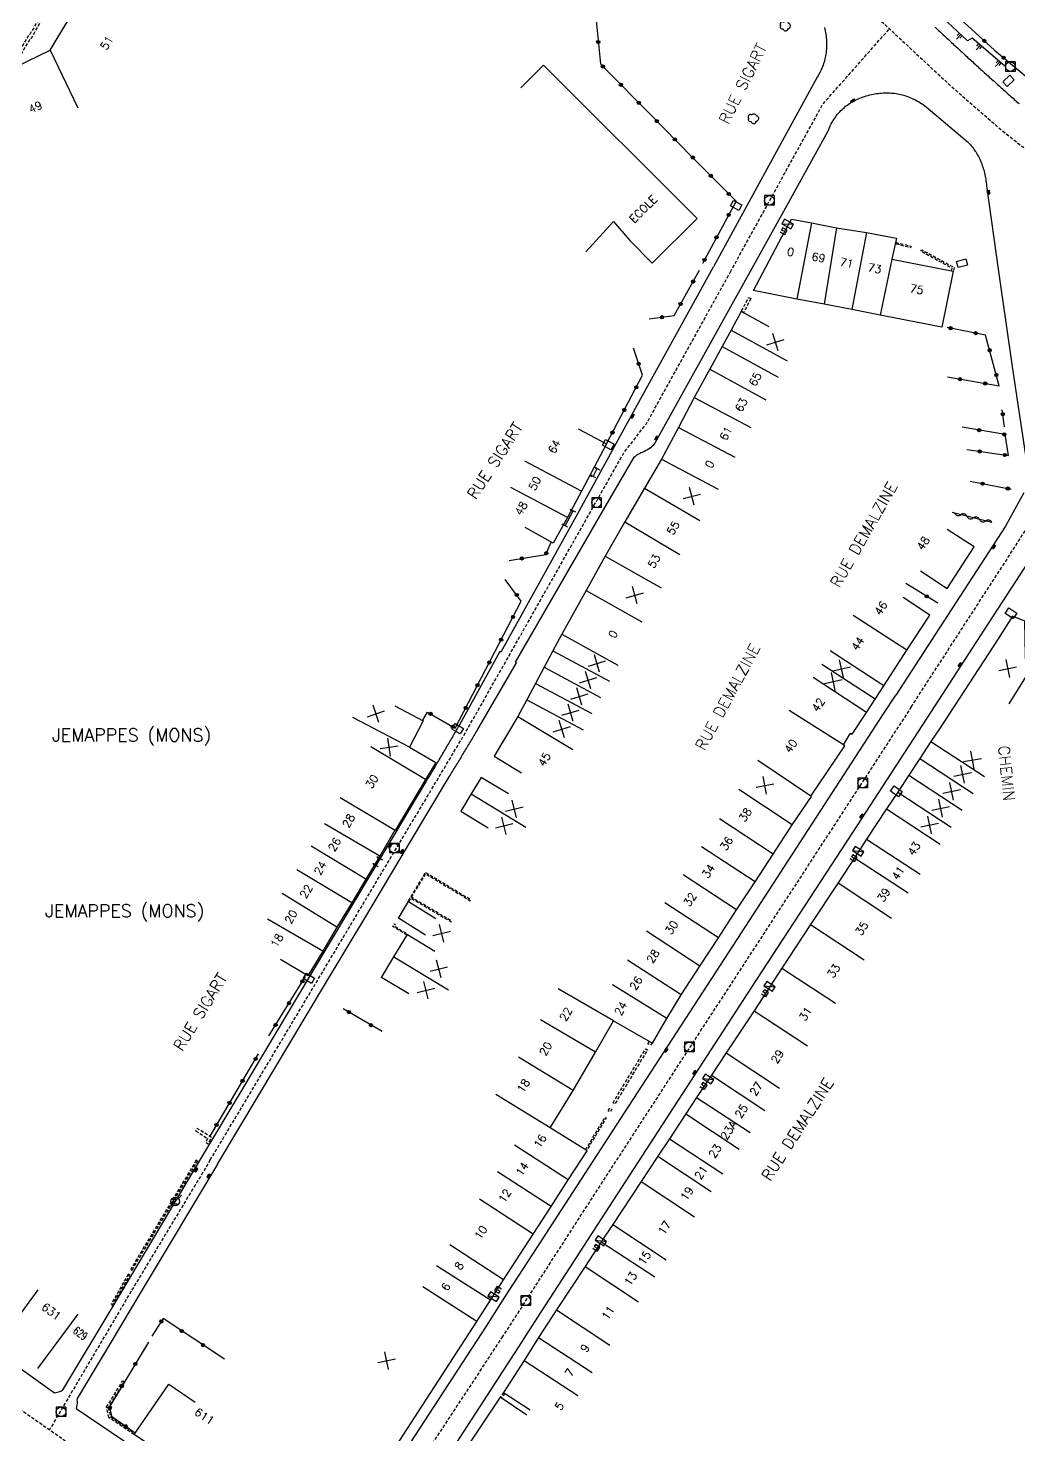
# Model space of a CAD drawing. Header units: millimetres. Extents: x 116000 to 117000, y 126000 to 127000.
# Drawn here: x 116318.6 to 116473.4, y 126404.2 to 126624 of the extents above; entities that cross this region are included whole.
import ezdxf
from ezdxf.enums import TextEntityAlignment as Align

# ---------------------------------------------------------------- set-up
doc = ezdxf.new("R2010")
doc.units = ezdxf.units.MM
doc.linetypes.add('DASHED', pattern=[0.75, 0.5, -0.25])
doc.layers.get('0').update_dxf_attribs({"linetype": 'CONTINUOUS'})
for name, color, linetype in [('W0001', 6, 'DASHED'), ('W0008', 7, 'CONTINUOUS'), ('W0100', 7, 'CONTINUOUS'), ('W0105', 7, 'CONTINUOUS'), ('W0112', 1, 'DASHED'), ('W0211', 2, 'CONTINUOUS'), ('W0300', 7, 'CONTINUOUS'), ('W0310', 3, 'CONTINUOUS'), ('W0322', 7, 'CONTINUOUS'), ('W0400', 7, 'CONTINUOUS'), ('W0420', 7, 'CONTINUOUS'), ('W0432', 7, 'CONTINUOUS'), ('W0471', 7, 'CONTINUOUS'), ('W0980', 7, 'CONTINUOUS'), ('W0984', 7, 'CONTINUOUS'), ('W0989', 7, 'CONTINUOUS'), ('W0991', 7, 'CONTINUOUS'), ('W1102', 7, 'CONTINUOUS'), ('W1471', 7, 'CONTINUOUS')]:
    doc.layers.add(name, color=color, linetype=linetype)
doc.styles.get("Standard").update_dxf_attribs({"font": 'romans.shx', "width": 0.85})

# ---------------------------------------------------------------- blocks, each defined once
blk = doc.blocks.new('t991o')
at = {"color": 0, "linetype": 'Continuous'}
for p, q in [((-1, 1), (1, -1)), ((-1, -1), (1, 1))]:
    blk.add_line(p, q, dxfattribs=at)
blk = doc.blocks.new('t322o')
at = {"color": 0, "linetype": 'Continuous'}
for radius in [0.25, 0.15]:
    blk.add_circle((0, 0), radius, dxfattribs=at)
blk = doc.blocks.new('T400')
for p, q in [((-0.15, 0.3), (0.15, 0.3)), ((-0.15, -0.25), (-0.15, 0.3)), ((-0.15, 0.15), (0.15, 0.15)), ((-0.15, 0), (0.15, 0)), ((0.15, 0.3), (0.15, -0.25)), ((-0.15, -0.15), (0.15, -0.15)), ((-0.15, -0.25), (-0.15, -0.3)), ((-0.15, -0.3), (0.15, -0.3)), ((0.15, -0.3), (0.15, -0.25))]:
    blk.add_line(p, q)
blk = doc.blocks.new('T471')
for p, q in [((-0.333334, 0.333334), (-0.333334, -0.333334)), ((-0.333334, 0.333334), (0.333334, 0.333334)), ((-0.333334, 0), (0, 0)), ((0.500001, 0.500001), (1.000002, 1.000002)), ((-0.500001, -0.500001), (-1.000002, -1.000002)), ((-0.333334, -0.333334), (0.333334, -0.333334))]:
    blk.add_line(p, q)
blk.add_ellipse((0, 0), major_axis=(0.471405, 0.471405), ratio=1, start_param=5.4977871438, end_param=11.780972451)
blk = doc.blocks.new('T420')
for p, q in [((0.75, 0.75), (-0.75, 0.75)), ((-0.75, 0.75), (-0.75, -0.75)), ((0.75, 0.75), (0.75, -0.75)), ((0.75, -0.75), (-0.75, -0.75))]:
    blk.add_line(p, q)
blk.add_ellipse((0, 0), major_axis=(-0.53, 0.53), ratio=1, start_param=3.926991, end_param=10.210176)
blk = doc.blocks.new('T300')
for p, q in [((-0.8, 0.51), (-0.86, 0.34)), ((-0.86, 0.34), (-0.86, 0.17)), ((-0.86, 0.17), (-0.74, 0.06)), ((-0.69, 0.63), (-0.8, 0.51)), ((-0.8, -0.06), (-0.74, 0.06)), ((-0.74, 0.06), (-0.69, 0.11)), ((-0.57, 0.69), (-0.69, 0.63)), ((-0.46, 0.69), (-0.57, 0.69)), ((-0.29, 0.63), (-0.46, 0.69)), ((-0.29, 0.63), (-0.17, 0.74)), ((-0.23, 0.57), (-0.29, 0.63)), ((-0.17, 0.74), (-0.06, 0.8)), ((-0.06, 0.8), (0.06, 0.8)), ((0.06, 0.8), (0.23, 0.74)), ((0.23, 0.74), (0.34, 0.63)), ((0.34, 0.63), (0.4, 0.51)), ((0.46, 0.46), (0.34, 0.46)), ((0.4, 0.51), (0.4, 0.46)), ((0.57, 0.4), (0.46, 0.46)), ((0.57, 0.4), (0.69, 0.29)), ((0.69, 0.29), (0.74, 0.17)), ((0.74, 0.06), (0.69, -0.17)), ((0.74, 0.17), (0.74, 0.06)), ((-0.8, -0.17), (-0.8, -0.06)), ((-0.8, -0.23), (-0.8, -0.17)), ((-0.74, -0.34), (-0.8, -0.23)), ((-0.69, -0.4), (-0.74, -0.34)), ((-0.51, -0.46), (-0.69, -0.4)), ((-0.4, -0.46), (-0.51, -0.46)), ((-0.4, -0.46), (-0.34, -0.46)), ((-0.34, -0.46), (-0.34, -0.4)), ((-0.34, -0.51), (-0.34, -0.46)), ((-0.29, -0.63), (-0.34, -0.51)), ((-0.17, -0.74), (-0.29, -0.63)), ((-0.06, -0.8), (-0.17, -0.74)), ((0.06, -0.8), (-0.06, -0.8)), ((0.17, -0.74), (0.06, -0.8)), ((0.23, -0.69), (0.17, -0.74)), ((0.29, -0.46), (0.23, -0.46)), ((0.29, -0.63), (0.23, -0.69)), ((0.46, -0.4), (0.29, -0.46)), ((0.34, -0.51), (0.29, -0.63)), ((0.34, -0.51), (0.34, -0.46)), ((0.57, -0.34), (0.46, -0.4)), ((0.63, -0.29), (0.57, -0.34)), ((0.69, -0.17), (0.63, -0.29))]:
    blk.add_line(p, q)
blk = doc.blocks.new('T1471')
at = {"color": 0, "linetype": 'Continuous', "flags": 128}
blk.add_lwpolyline([(-0.75, -0.5), (-0.75, 0.5), (0.75, 0.5), (0.75, -0.5), (-0.75, -0.5)], dxfattribs=at)
blk = doc.blocks.new('T432')
at = {"flags": 128}
for points in [[(0.8, 0.8), (-0.8, 0.8)], [(-0.8, 0.8), (-0.8, 0)], [(0.8, 0.8), (-0.8, 0)], [(-0.8, 0), (0.8, 0)], [(-0.4, 2.1), (-0.4, 1.3)], [(-0.4, 1.3), (0.4, 1.3)], [(-0.39, 2.1), (0.41, 2.1)], [(0, 1.7), (0.4, 1.7)], [(0.4, 1.3), (0.4, 1.7)], [(0.8, 0), (0.8, 0.8)]]:
    blk.add_lwpolyline(points, dxfattribs=at)
blk = doc.blocks.new('t310o')
at = {"color": 0, "linetype": 'Continuous'}
for centre, start, end in [((-0.5, 0.38), 216.8699, 323.1304), ((0.5, -0.37), 36.8699, 143.1303)]:
    blk.add_arc(centre, 0.625, start, end, dxfattribs=at)
blk = doc.blocks.new('t211o')
at = {"color": 0, "linetype": 'Continuous'}
for p, q in [((-0.29, 0.5), (-0.29, 0)), ((0, 1), (0, 0)), ((0.29, 0.5), (0.29, 0))]:
    blk.add_line(p, q, dxfattribs=at)
blk = doc.blocks.new('t105o')
for p, q in [((-0.5, 0), (0.5, 0)), ((0.5, 0), (0.2, 0.1)), ((0.5, 0), (0.2, -0.1))]:
    blk.add_line(p, q)

msp = doc.modelspace()

# ---------------------------------------------------------------- linework, layer by layer
at = {"layer": 'W0001', "flags": 128}
for points in [[(116432.28, 126643.61), (116444.69, 126631.75), (116462.64, 126615.03), (116470.52, 126608.17), (116497.94, 126586.59), (116518.5, 126571.15), (116553.06, 126545.21), (116581.89, 126523.58), (116595.77, 126513.14), (116602.21, 126508.24), (116607.81, 126503.12), (116611.6, 126498.68)], [(116428.28, 126585.91), (116438.82, 126605.04), (116442.73, 126612.13), (116453.13, 126623.89)], [(116456.55, 126517.99), (116470.71, 126539.82), (116474.4, 126545.56), (116477.53, 126551.48), (116478, 126555.78), (116477.36, 126560.96), (116475.28, 126574.96), (116474.97, 126581.54), (116475.04, 126587.58), (116478.34, 126602.02)], [(116347.02, 126447.19), (116369.9, 126485.5), (116386.99, 126514.12), (116400.58, 126538.11), (116411.65, 126557.68), (116415.13, 126562.14), (116421.42, 126573.51), (116428.28, 126585.91)], [(116456.55, 126517.99), (116437.95, 126489.41), (116417.86, 126458.53), (116405.61, 126439.66), (116392.68, 126419.6)]]:
    msp.add_lwpolyline(points, dxfattribs=at)
at = {"layer": 'W0001'}
for points in [[(117000, 126537.97), (116762.97, 126477.2), (116728.39, 126467.1), (116640.04, 126445.66), (116631.21, 126442.12), (116461.83, 126336.15), (116451.49, 126333.62), (116439.12, 126332.61), (116428.77, 126334.13), (116421.2, 126338.42), (116334.87, 126395.95), (116266.21, 126443.89), (116232.64, 126469.38), (116210.43, 126481.24), (116200.83, 126485.52), (116161.46, 126496.12), (116134.45, 126499.4), (116042.57, 126490.32), (116000, 126485.86)], [(116347.02, 126447.19), (116334.64, 126426.67), (116321.88, 126405.01)], [(116392.68, 126419.6), (116364.23, 126376.38)]]:
    msp.add_lwpolyline(points, dxfattribs=at)
at = {"layer": 'W0008', "flags": 128}
for points in [[(116442.98, 126624.08), (116443.04, 126623.82), (116443.1, 126623.56), (116443.15, 126623.3), (116443.19, 126623.03), (116443.23, 126622.77), (116443.26, 126622.5), (116443.28, 126622.24), (116443.3, 126621.98), (116443.31, 126621.72), (116443.31, 126621.46), (116443.31, 126621.2), (116443.3, 126620.95), (116443.28, 126620.69), (116443.26, 126620.44), (116443.23, 126620.18), (116443.19, 126619.93), (116443.15, 126619.68), (116443.1, 126619.43), (116443.04, 126619.18), (116442.98, 126618.94), (116442.91, 126618.69), (116442.83, 126618.45), (116442.75, 126618.21), (116442.66, 126617.96), (116442.56, 126617.72), (116442.46, 126617.49), (116442.35, 126617.25), (116442.23, 126617.01), (116442.11, 126616.78), (116441.98, 126616.54), (116441.84, 126616.31), (116434.88, 126603.56), (116425.64, 126586.71)], [(116460.27, 126624.13), (116460.46, 126623.96), (116460.64, 126623.79), (116460.82, 126623.62), (116461, 126623.45), (116461.19, 126623.28), (116461.37, 126623.11), (116461.55, 126622.94), (116461.73, 126622.77), (116461.92, 126622.6), (116462.1, 126622.43), (116462.28, 126622.26), (116462.47, 126622.09), (116462.65, 126621.92), (116462.83, 126621.75), (116463.02, 126621.58), (116463.2, 126621.41), (116463.38, 126621.24), (116463.57, 126621.07), (116463.75, 126620.9), (116463.93, 126620.74), (116464.12, 126620.57), (116464.3, 126620.4), (116464.48, 126620.23), (116464.67, 126620.06), (116464.85, 126619.89), (116465.03, 126619.72), (116465.22, 126619.55), (116465.4, 126619.38), (116465.59, 126619.22), (116465.77, 126619.05), (116465.96, 126618.88), (116466.14, 126618.71), (116466.32, 126618.54), (116466.51, 126618.37), (116466.69, 126618.21), (116466.88, 126618.04), (116467.06, 126617.87), (116467.25, 126617.7), (116467.43, 126617.53), (116467.62, 126617.37), (116467.8, 126617.2), (116467.99, 126617.03), (116468.17, 126616.86), (116468.36, 126616.7), (116468.54, 126616.53), (116468.73, 126616.36), (116468.91, 126616.19), (116469.1, 126616.03), (116469.28, 126615.86), (116469.47, 126615.69), (116469.65, 126615.53), (116469.84, 126615.36), (116470.02, 126615.19), (116470.21, 126615.03), (116470.4, 126614.86), (116470.58, 126614.69), (116470.77, 126614.53), (116470.95, 126614.36), (116471.14, 126614.19), (116471.33, 126614.03), (116471.51, 126613.86), (116471.7, 126613.69), (116471.88, 126613.53), (116472.07, 126613.36), (116472.26, 126613.2), (116472.44, 126613.03), (116472.63, 126612.86), (116472.82, 126612.7), (116473, 126612.53), (116473.19, 126612.37), (116473.38, 126612.2)], [(116430.92, 126585.11), (116437.14, 126596.32), (116443.49, 126607.83), (116443.59, 126608.08), (116443.7, 126608.34), (116443.81, 126608.58), (116443.93, 126608.82), (116444.05, 126609.06), (116444.17, 126609.29), (116444.31, 126609.51), (116444.44, 126609.73), (116444.58, 126609.95), (116444.73, 126610.16), (116444.88, 126610.36), (116445.04, 126610.55), (116445.2, 126610.75), (116445.37, 126610.93), (116445.54, 126611.11), (116445.72, 126611.29), (116445.9, 126611.46), (116446.09, 126611.62), (116446.28, 126611.78), (116446.48, 126611.93), (116446.68, 126612.08), (116446.89, 126612.22), (116447.11, 126612.36), (116447.32, 126612.49), (116447.55, 126612.61), (116447.78, 126612.73), (116448.01, 126612.84), (116448.25, 126612.95), (116448.49, 126613.06), (116448.74, 126613.15), (116449, 126613.25), (116449.26, 126613.33), (116449.52, 126613.41), (116449.79, 126613.49), (116450.06, 126613.56), (116450.32, 126613.62), (116450.58, 126613.67), (116450.85, 126613.72), (116451.11, 126613.77), (116451.37, 126613.8), (116451.63, 126613.83), (116451.89, 126613.85), (116452.14, 126613.87), (116452.4, 126613.88), (116452.65, 126613.89), (116452.91, 126613.88), (116453.16, 126613.87), (116453.41, 126613.86), (116453.66, 126613.84), (116453.91, 126613.81), (116454.16, 126613.77), (116454.4, 126613.73), (116454.65, 126613.68), (116454.89, 126613.63), (116455.13, 126613.57), (116455.38, 126613.5), (116455.62, 126613.43), (116455.86, 126613.35), (116456.09, 126613.26), (116456.33, 126613.17), (116456.57, 126613.07), (116456.8, 126612.96), (116457.04, 126612.85), (116457.27, 126612.73), (116457.5, 126612.61), (116457.73, 126612.47), (116457.96, 126612.34), (116458.18, 126612.19), (116458.41, 126612.04), (116458.64, 126611.88), (116458.86, 126611.72), (116464.89, 126606.61), (116465.08, 126606.45), (116465.27, 126606.28), (116465.44, 126606.11), (116465.62, 126605.94), (116465.78, 126605.76), (116465.94, 126605.58), (116466.1, 126605.39), (116466.25, 126605.2), (116466.39, 126605), (116466.53, 126604.8), (116466.67, 126604.6), (116466.79, 126604.39), (116466.91, 126604.17), (116467.03, 126603.95), (116467.14, 126603.72), (116467.25, 126603.5), (116467.36, 126603.26), (116467.45, 126603.03), (116467.55, 126602.8), (116467.63, 126602.56), (116467.71, 126602.33), (116467.79, 126602.09), (116467.86, 126601.85), (116467.93, 126601.61), (116467.99, 126601.37), (116468.04, 126601.12), (116468.09, 126600.88), (116468.14, 126600.63), (116468.18, 126600.38), (116468.21, 126600.14), (116468.24, 126599.88), (116468.27, 126599.63), (116468.28, 126599.38), (116470.18, 126586), (116472.43, 126570.43), (116474.48, 126556.58)], [(116345.88, 126447.87), (116351.98, 126458.16), (116362.62, 126475.94), (116369.3, 126487.11), (116375.48, 126497.48), (116380.85, 126506.44), (116380.98, 126506.66), (116381.12, 126506.88), (116381.25, 126507.1), (116381.38, 126507.32), (116381.51, 126507.54), (116381.64, 126507.75), (116381.77, 126507.97), (116381.9, 126508.19), (116382.03, 126508.41), (116382.16, 126508.63), (116382.29, 126508.85), (116382.42, 126509.07), (116382.54, 126509.29), (116382.67, 126509.5), (116382.8, 126509.72), (116382.93, 126509.94), (116383.06, 126510.16), (116383.19, 126510.38), (116383.32, 126510.6), (116383.45, 126510.82), (116383.58, 126511.04), (116383.71, 126511.26), (116383.83, 126511.48), (116383.96, 126511.7), (116384.09, 126511.92), (116384.22, 126512.14), (116384.34, 126512.35), (116384.47, 126512.56), (116384.59, 126512.78), (116384.72, 126512.99), (116384.84, 126513.2), (116384.96, 126513.42), (116385.09, 126513.63), (116385.21, 126513.84), (116385.33, 126514.06), (116385.45, 126514.27), (116385.58, 126514.49), (116385.7, 126514.7), (116385.82, 126514.91), (116385.94, 126515.13), (116392.32, 126526.65), (116392.45, 126526.59), (116404.69, 126548.65), (116412.88, 126563.57), (116425.64, 126586.71)], [(116348.15, 126446.52), (116354.64, 126457.4), (116364.71, 126474.25), (116371.63, 126485.75), (116377.83, 126496.15), (116384.35, 126507.04), (116384.48, 126507.25), (116384.6, 126507.46), (116384.73, 126507.67), (116384.86, 126507.88), (116384.99, 126508.09), (116385.12, 126508.3), (116385.25, 126508.51), (116385.37, 126508.72), (116385.5, 126508.93), (116385.63, 126509.14), (116385.76, 126509.35), (116385.89, 126509.56), (116386.01, 126509.77), (116386.14, 126509.98), (116386.27, 126510.2), (116386.39, 126510.41), (116386.52, 126510.62), (116386.65, 126510.83), (116386.78, 126511.04), (116386.9, 126511.25), (116387.03, 126511.46), (116387.16, 126511.67), (116387.28, 126511.88), (116387.41, 126512.1), (116387.54, 126512.31), (116387.66, 126512.52), (116387.79, 126512.73), (116387.91, 126512.93), (116388.03, 126513.14), (116388.15, 126513.35), (116388.28, 126513.55), (116388.4, 126513.76), (116388.52, 126513.97), (116388.64, 126514.18), (116388.76, 126514.39), (116394.85, 126524.85), (116394.73, 126524.94), (116408.43, 126548.73), (116413.26, 126556.96), (116413.43, 126557.15), (116413.64, 126557.32), (116413.86, 126557.46), (116414.08, 126557.57), (116414.31, 126557.68), (116414.54, 126557.77), (116414.77, 126557.88), (116415, 126557.99), (116415.24, 126558.12), (116415.49, 126558.26), (116415.73, 126558.41), (116415.95, 126558.58), (116416.13, 126558.74), (116416.3, 126558.92), (116416.45, 126559.11), (116416.6, 126559.31), (116430.92, 126585.11)], [(116474.14, 126551.42), (116471.27, 126546.17), (116460.28, 126529.25), (116454.11, 126519.77)], [(116475.51, 126541.73), (116466.65, 126528), (116458.98, 126516.22)], [(116390.2, 126421.22), (116393.06, 126425.78), (116398.77, 126434.58), (116411.16, 126453.69), (116430, 126482.66), (116452.2, 126516.88), (116454.11, 126519.77)], [(116458.98, 126516.22), (116452.68, 126506.53), (116448.13, 126499.55), (116431.6, 126474.18), (116415.67, 126449.69), (116408.08, 126437.99), (116403.14, 126430.33), (116398.16, 126422.65), (116395.17, 126417.98)]]:
    msp.add_lwpolyline(points, dxfattribs=at)
for points in [[(116219.17, 126516.09), (116208.56, 126496.49), (116205.37, 126490.64, 0.2015), (116205.3, 126489.11, 0.1966), (116206.67, 126487.5), (116222.37, 126479.52, -0.0095), (116233.93, 126473.45, -0.016), (116242.55, 126468.29, -0.0126), (116249.21, 126463.75), (116259, 126456.71), (116297.97, 126428.55), (116308.74, 126420.77), (116322.7, 126410.79, 0.0271), (116323.5, 126411.02, 0.1688), (116324.09, 126411.42), (116331.84, 126424.34), (116345.88, 126447.87)], [(116348.15, 126446.52), (116336.52, 126427.15), (116331.37, 126418.52), (116326.23, 126409.91, 0.1559), (116326.2, 126409.45, -0.0795), (116326.08, 126408.38), (116344.25, 126396.1), (116361.92, 126384.26), (116362.75, 126383.69, 0.1344), (116364.25, 126383.16, 0.1674), (116365.69, 126383.9, 0.0639), (116366.62, 126385.04), (116377.54, 126401.79), (116390.2, 126421.22)], [(116395.17, 126417.98), (116383.01, 126399.21), (116371.83, 126382.06), (116371.1, 126380.68, 0.2282), (116371.32, 126378.58, 0.1384), (116372.31, 126377.31), (116377.77, 126373.67), (116397.66, 126360.41), (116415.82, 126348.37), (116425.86, 126341.68, 0.0977), (116433.38, 126338.89, 0.0351), (116439.36, 126338.14, 0.0361), (116447.43, 126338.32, 0.0413), (116457.31, 126339.99, 0.0372), (116464.04, 126342.26, 0.033), (116471.18, 126345.96), (116478.15, 126350.1), (116479.97, 126353.6), (116510.67, 126372.84), (116519.19, 126378.18), (116548.17, 126396.34), (116572.02, 126411.37), (116588.81, 126421.78), (116611.15, 126435.82)]]:
    msp.add_lwpolyline(points, format="xyb", dxfattribs=at)
at = {"layer": 'W0100', "flags": 128}
for points in [[(116311.33, 126615.38), (116321.99, 126620.53), (116327.67, 126630.05)], [(116395.53, 126614.65), (116399.06, 126618.19), (116423.09, 126594.24), (116416.08, 126587.28), (116412.56, 126590.83)], [(116405.68, 126589.07), (116410.03, 126593.8), (116412.56, 126590.83)], [(116434.36, 126577.34), (116429.97, 126579.73), (116428.4, 126576.83), (116426.99, 126574.27), (116425.06, 126570.72), (116422.64, 126566.29), (116420.16, 126561.62), (116417.54, 126556.66), (116414.88, 126552.11), (116411.77, 126546.88), (116408.73, 126541.5), (116405.74, 126536.13), (116401.95, 126529.34), (116400.56, 126526.72), (116399.2, 126524.17), (116397.83, 126521.63), (116396.47, 126519.09), (116395.07, 126516.47), (116391.35, 126510.25), (116395.64, 126507.68)], [(116404.5, 126561.39), (116408.92, 126559.05), (116405.01, 126551.67), (116402.83, 126547.54), (116400.58, 126543.54), (116396.22, 126545.99)], [(116406.83, 126553.96), (116407.48, 126555.18)], [(116402.45, 126546.26), (116403.69, 126548.6)], [(116457.97, 126539.2), (116462.17, 126536.48), (116466.37, 126542.95), (116462.17, 126545.67)], [(116452.25, 126521.26), (116455.84, 126526.8), (116459.45, 126532.29), (116455.27, 126535.04)], [(116474.54, 126522.75), (116474.41, 126525.97), (116474.29, 126531.38), (116472.38, 126532.12), (116470.12, 126528.57), (116461.07, 126514.7)], [(116388.65, 126421.93), (116390.79, 126425.28), (116392.81, 126428.45), (116397.47, 126435.6), (116400.3, 126439.94), (116402.95, 126444.06), (116405.88, 126448.59), (116400.14, 126452.21), (116403.71, 126458.03), (116407.22, 126464.04), (116410.03, 126468.9), (116416.11, 126465.41), (116418.35, 126469.31), (116420.61, 126472.96), (116423.53, 126477.48), (116426.4, 126481.88), (116429.25, 126486.25), (116432.14, 126490.66), (116434.94, 126494.97), (116437.95, 126499.55), (116440.96, 126503.95), (116440.87, 126504), (116446.18, 126511.87), (116445.93, 126512.06), (116447.05, 126513.84), (116447.33, 126513.68), (116449.56, 126517.07), (116450.92, 126519.15), (116452.25, 126521.26)], [(116474.43, 126522.69), (116471.81, 126518.43)], [(116375.86, 126518.11), (116380.29, 126515.79), (116378.14, 126511.69), (116382.26, 126509.27), (116380.67, 126506.62), (116375.93, 126498.64), (116375.84, 126498.69), (116373.51, 126494.67), (116371.32, 126491.04), (116369.11, 126487.35), (116366.77, 126483.58), (116364.6, 126479.81), (116362.27, 126475.93), (116357.98, 126478.5)], [(116461.07, 126514.7), (116459.6, 126512.58), (116457.87, 126509.92), (116456.15, 126507.3), (116454.42, 126504.66), (116452.68, 126502.02), (116449.57, 126497.3), (116447.66, 126494.37), (116445.11, 126490.46), (116440.82, 126483.97), (116436.34, 126477.17), (116431.98, 126470.51), (116427.61, 126463.9), (116425.32, 126460.44), (116423, 126456.96), (116421.31, 126454.37), (116418.76, 126450.5), (116416.94, 126447.76), (116414.34, 126443.8), (116409.93, 126437.12), (116408.11, 126434.4), (116405.58, 126430.54), (116401.11, 126423.77), (116398.29, 126419.44), (116396.08, 126415.87)], [(116393.62, 126504.36), (116389.35, 126506.96), (116387.77, 126504.37), (116386.14, 126501.69), (116390.41, 126499.09)], [(116372.83, 126493.24), (116373.47, 126494.28)], [(116380.66, 126482.33), (116376.41, 126484.95), (116378, 126487.55), (116382.26, 126484.93)], [(116378.06, 126473.13), (116373.77, 126475.71), (116375.71, 126478.93), (116377.82, 126482.41), (116382.09, 126479.82)], [(116370.57, 126403.22), (116374.77, 126400.5), (116388.65, 126421.93)], [(116396.08, 126415.87), (116392.83, 126410.89), (116397.01, 126408.15)], [(116396.47, 126407.35), (116392.32, 126410.13), (116388.16, 126403.91), (116385.01, 126399.17), (116389.18, 126396.41)]]:
    msp.add_lwpolyline(points, dxfattribs=at)
msp.add_lwpolyline([(116437.84, 126594.16), (116440.93, 126593.59), (116444.86, 126592.8), (116449.57, 126592.07), (116454.22, 126591.17), (116453.52, 126587.92), (116463.1, 126586.02), (116461.31, 126577.3), (116451.66, 126579.15), (116447.26, 126580.02), (116442.91, 126580.88), (116438.68, 126581.66), (116431.9, 126583.03), (116436.3, 126591.4)], close=True, dxfattribs=at)
at = {"layer": 'W0100'}
msp.add_lwpolyline([(116365.32, 126395.11), (116369.51, 126392.39), (116364.36, 126384.46), (116359, 126388.09), (116353.45, 126391.86), (116347.65, 126395.89), (116335.1, 126404.3), (116340.52, 126412.17), (116344.65, 126409.36)], dxfattribs=at)
at = {"layer": 'W0112'}
for p, q in [((116392.83, 126410.89), (116392.32, 126410.13)), ((116393.04, 126410.75), (116392.53, 126409.99))]:
    msp.add_line(p, q, dxfattribs=at)
at = {"layer": 'W0112', "flags": 128}
for points in [[(116316.7, 126618.59), (116318.96, 126622.45), (116319.06, 126622.43), (116321.19, 126626.12), (116320.76, 126626.37), (116318.81, 126623), (116318.72, 126623.02), (116316.27, 126618.84)], [(116431.48, 126581.74), (116430.33, 126579.54), (116429.97, 126579.73), (116431.13, 126581.93)], [(116378.02, 126487.57), (116378.36, 126488.1), (116384.65, 126484.38), (116384.72, 126484.5), (116378.32, 126488.29), (116377.9, 126487.64)], [(116377.74, 126482.31), (116375.53, 126483.67), (116375.76, 126484.1), (116375.9, 126484.03), (116375.75, 126483.73), (116377.83, 126482.46)], [(116409.94, 126456.11), (116412.71, 126460.7), (116415.05, 126464.57), (116415.33, 126464.39), (116413, 126460.53), (116410.23, 126455.93)], [(116415.38, 126465.34), (116415.59, 126465.69), (116415.99, 126465.45), (116415.78, 126465.09)], [(116409.18, 126454.88), (116409.43, 126455.3), (116409.74, 126455.1), (116409.48, 126454.69)], [(116405.66, 126448.76), (116408.72, 126453.88), (116408.88, 126453.79), (116405.81, 126448.66)], [(116344.73, 126451.74), (116346.61, 126450.54), (116346.28, 126449.94), (116346.68, 126449.71), (116347.23, 126450.69), (116344.98, 126452.13)]]:
    msp.add_lwpolyline(points, close=True, dxfattribs=at)
for points in [[(116454.08, 126590.54), (116456.47, 126589.94), (116456.41, 126589.7), (116454.03, 126590.31)], [(116462.83, 126586.08), (116462.92, 126586.48), (116458.04, 126589.14), (116458.17, 126589.37), (116463.23, 126586.62), (116463.09, 126586.02)], [(116378.44, 126488.21), (116380.67, 126491.89), (116387.63, 126487.69), (116387.71, 126487.82), (116380.62, 126492.09), (116378.32, 126488.29)]]:
    msp.add_lwpolyline(points, dxfattribs=at)
at = {"layer": 'W0112'}
msp.add_lwpolyline([(116344.83, 126447.14), (116334.58, 126430.12), (116334.79, 126429.99), (116345.04, 126447.01)], close=True, dxfattribs=at)
for points in [[(116331.69, 126424.42), (116334.43, 126429.2), (116334.21, 126429.33), (116331.48, 126424.56)], [(116335.1, 126404.3), (116331.19, 126406.95), (116330.81, 126408.57), (116333.35, 126412.7), (116333.57, 126412.57), (116331.08, 126408.53), (116331.41, 126407.1), (116335.24, 126404.5)]]:
    msp.add_lwpolyline(points, dxfattribs=at)
at = {"layer": 'W0211', "flags": 128}
msp.add_lwpolyline([(116471.13, 126618.09), (116466.07, 126622.45), (116465.33, 126622.01), (116450.5, 126635.92)], dxfattribs=at)
at = {"layer": 'W0310', "flags": 128}
msp.add_lwpolyline([(116469.13, 126546.76), (116462.93, 126548.33)], dxfattribs=at)
at = {"layer": 'W0322', "flags": 128}
for points in [[(116451.71, 126636.84), (116469.55, 126620.55), (116477.01, 126614.34), (116492.53, 126602.43), (116504.97, 126595.49)], [(116407.03, 126627.8), (116407.97, 126618.42), (116408.77, 126617.58), (116415.58, 126610.69), (116422.38, 126603.8), (116429.16, 126596.94), (116425.28, 126589.74), (116423.94, 126587.23)], [(116415.61, 126578.57), (116419.48, 126579.08), (116423.44, 126586.17)], [(116462.18, 126569.5), (116470.3, 126568.12), (116468.14, 126576.03), (116462.13, 126577.22)], [(116408.92, 126559.05), (116414.56, 126569.76), (116413.12, 126574.02)], [(116471.13, 126561.69), (116470.76, 126564.36)], [(116465.24, 126558.15), (116471.71, 126557.23), (116471.23, 126560.5), (116464.47, 126561.64)], [(116465.72, 126553.2), (116472.13, 126551.97)], [(116393.72, 126540.83), (116399.44, 126541.79), (116400.3, 126543.69)], [(116380.22, 126515.9), (116380.97, 126517.15), (116385.28, 126514.65), (116395.61, 126534.5), (116393.09, 126537.85)], [(116460.67, 126534.19), (116455.69, 126537.23)], [(116356.17, 126466.57), (116361.9, 126475.86)], [(116373.85, 126467.24), (116367.79, 126470.81)], [(116346.98, 126450.93), (116354.55, 126463.76)], [(116349.22, 126416.06), (116339.65, 126422.41), (116337.88, 126419.64)], [(116337.36, 126418.75), (116331.27, 126408.65), (116331.6, 126407.19), (116335.28, 126404.56)]]:
    msp.add_lwpolyline(points, dxfattribs=at)
at = {"layer": 'W1102'}
for p, q in [((116314.24, 126418.83), (116320.13, 126426.91)), ((116388.65, 126421.93), (116380.25, 126427.37)), ((116320.05, 126414.59), (116326.38, 126423.12)), ((116396.08, 126415.87), (116404.46, 126410.4))]:
    msp.add_line(p, q, dxfattribs=at)
at = {"layer": 'W1102', "flags": 128}
for points in [[(116321.99, 126620.53), (116326.34, 126611.52)], [(116440.93, 126593.59), (116438.68, 126581.68)], [(116444.86, 126592.8), (116442.91, 126580.88)], [(116449.57, 126592.07), (116447.27, 126580.02)], [(116453.52, 126587.92), (116451.66, 126579.15)], [(116428.4, 126576.83), (116437.16, 126572.01)], [(116426.99, 126574.27), (116435.77, 126569.49)], [(116425.06, 126570.72), (116433.83, 126565.91)], [(116422.64, 126566.29), (116431.47, 126561.61)], [(116420.16, 126561.62), (116429, 126556.95)], [(116405.01, 126551.67), (116396.17, 126556.34)], [(116417.54, 126556.66), (116426.39, 126552)], [(116402.83, 126547.54), (116393.99, 126552.21)], [(116414.88, 126552.11), (116423.51, 126547.06)], [(116411.77, 126546.88), (116420.37, 126541.78)], [(116408.73, 126541.5), (116417.44, 126536.58)], [(116405.74, 126536.13), (116414.47, 126531.26)], [(116455.84, 126526.8), (116447.45, 126532.24)], [(116401.95, 126529.34), (116410.69, 126524.47)], [(116400.56, 126526.72), (116409.38, 126522)], [(116452.25, 126521.26), (116443.86, 126526.7)], [(116399.2, 126524.17), (116408.01, 126519.44)], [(116450.92, 126519.15), (116442.55, 126524.61)], [(116397.83, 126521.63), (116406.65, 126516.91)], [(116449.56, 126517.07), (116441.22, 126522.57)], [(116396.47, 126519.09), (116405.29, 126514.37)], [(116445.93, 126512.06), (116437.47, 126517.4)], [(116378.14, 126511.69), (116369.28, 126516.32)], [(116395.07, 126516.47), (116403.65, 126511.33)], [(116459.6, 126512.58), (116467.97, 126507.09)], [(116380.67, 126506.62), (116372.08, 126511.73)], [(116440.87, 126504), (116432.58, 126509.59)], [(116457.87, 126509.92), (116466.23, 126504.44)], [(116456.15, 126507.3), (116464.51, 126501.81)], [(116375.93, 126498.64), (116367.33, 126503.75)], [(116387.77, 126504.37), (116396.31, 126499.17)], [(116437.95, 126499.55), (116429.6, 126505.05)], [(116454.42, 126504.66), (116462.77, 126499.17)], [(116452.68, 126502.02), (116461.03, 126496.52)], [(116373.51, 126494.67), (116364.86, 126499.68)], [(116434.94, 126494.97), (116426.58, 126500.47)], [(116449.57, 126497.3), (116457.95, 126491.84)], [(116371.32, 126491.04), (116362.77, 126496.21)], [(116432.14, 126490.66), (116423.75, 126496.1)], [(116447.66, 126494.37), (116456.04, 126488.9)], [(116369.11, 126487.35), (116360.53, 126492.49)], [(116429.25, 126486.25), (116420.89, 126491.74)], [(116445.11, 126490.46), (116453.45, 126484.94)], [(116366.77, 126483.58), (116358.27, 126488.84)], [(116426.4, 126481.88), (116418.02, 126487.35)], [(116364.6, 126479.81), (116355.94, 126484.81)], [(116440.82, 126483.97), (116449.17, 126478.46)], [(116423.53, 126477.48), (116415.15, 126482.93)], [(116375.71, 126478.93), (116384.26, 126473.75)], [(116420.61, 126472.96), (116412.21, 126478.39)], [(116436.34, 126477.17), (116444.7, 126471.67)], [(116410.03, 126468.9), (116401.37, 126473.9)], [(116418.35, 126469.31), (116409.85, 126474.56)], [(116407.22, 126464.04), (116398.59, 126469.09)], [(116431.98, 126470.51), (116440.35, 126465.03)], [(116403.71, 126458.03), (116395.18, 126463.26)], [(116427.61, 126463.9), (116435.95, 126458.38)], [(116425.32, 126460.44), (116433.66, 126454.92)], [(116400.14, 126452.21), (116391.61, 126457.44)], [(116423, 126456.96), (116431.37, 126451.48)], [(116421.31, 126454.37), (116429.66, 126448.87)], [(116402.95, 126444.06), (116394.56, 126449.49)], [(116418.76, 126450.5), (116427.11, 126445)], [(116416.94, 126447.76), (116425.3, 126442.28)], [(116400.3, 126439.94), (116391.89, 126445.34)], [(116414.34, 126443.8), (116422.68, 126438.29)], [(116397.47, 126435.6), (116389.09, 126441.06)], [(116409.93, 126437.12), (116418.27, 126431.61)], [(116392.81, 126428.45), (116384.44, 126433.91)], [(116408.11, 126434.4), (116416.47, 126428.91)], [(116390.79, 126425.28), (116382.36, 126430.67)], [(116405.58, 126430.54), (116413.94, 126425.05)], [(116401.11, 126423.77), (116409.46, 126418.27)], [(116398.29, 126419.44), (116406.68, 126413.99)]]:
    msp.add_lwpolyline(points, dxfattribs=at)

# ---------------------------------------------------------------- block references
at = {"layer": 'W0105'}
for p, rotation in [((116406.83, 126553.96), 153.3902992613408), ((116407.48, 126555.18), 152.5330129724514), ((116403.69, 126548.6), 153.9444043037857), ((116402.45, 126546.26), 152.8920679253994), ((116372.83, 126493.24), 147.9858997325607), ((116373.47, 126494.28), 149.5408825029701)]:
    msp.add_blockref('t105o', p, dxfattribs=dict(at, rotation=rotation))
at = {"layer": 'W0211'}
for p, rotation in [((116464.27, 126623), 136.8402746782268), ((116467.34, 126621.35), 139.1795333309254), ((116470.37, 126618.74), 139.1795333309254)]:
    msp.add_blockref('t211o', p, dxfattribs=dict(at, rotation=rotation))
at = {"layer": 'W0300'}
for p in [(116436.9, 126624.3), (116431.92, 126609.83)]:
    msp.add_blockref('T300', p, dxfattribs=at)
at = {"layer": 'W0310', "rotation": 165.7963679215857}
for p in [(116464.28, 126547.99), (116466.22, 126547.49), (116468.16, 126547)]:
    msp.add_blockref('t310o', p, dxfattribs=at)
at = {"layer": 'W0322'}
for p, rotation in [((116467.96, 126622.01), 317.6051669329662), ((116407.63, 126621.83), 275.7138735399326), ((116408.36, 126618.01), 313.6440310192129), ((116470.97, 126619.37), 320.2364024915158), ((116411.17, 126615.15), 314.6315825773962), ((116413.98, 126612.31), 314.6315825773962), ((116416.79, 126609.46), 314.6653470917704), ((116419.6, 126606.62), 314.6653470917704), ((116422.41, 126603.77), 314.6552594318161), ((116425.22, 126600.93), 314.6552594318161), ((116428.03, 126598.08), 314.6552594318161), ((116428.02, 126594.83), 241.7137347338047), ((116426.12, 126591.31), 241.7137347338047), ((116424.23, 126587.78), 241.8384899297792), ((116422.45, 126584.4), 60.83407971213962), ((116420.5, 126580.91), 60.83407971213962), ((116417.59, 126578.83), 7.5115298775705), ((116462.68, 126577.11), 168.7665704785049), ((116466.6, 126576.34), 168.7665704785049), ((116468.78, 126573.68), 105.2431342964557), ((116413.95, 126571.55), 108.7418879798394), ((116469.83, 126569.82), 105.2431342964557), ((116413.58, 126567.89), 62.22471906729999), ((116464.15, 126569.16), 350.3474755870841), ((116468.1, 126568.49), 350.3474755870841), ((116411.71, 126564.36), 62.22471906729999), ((116470.85, 126563.67), 97.99367121198154), ((116409.85, 126560.82), 62.22471906729999), ((116467.14, 126561.19), 170.4755404749758), ((116471.08, 126560.53), 170.4755404749758), ((116467.22, 126557.87), 351.9000157452456), ((116471.18, 126557.31), 351.9000157452456), ((116467.69, 126552.83), 349.0896235015685), ((116471.62, 126552.07), 349.0896235015685), ((116395.7, 126541.16), 9.548736208311452), ((116399.53, 126541.98), 65.71889539797066), ((116394.9, 126535.45), 127.0245742072862), ((116458.96, 126535.23), 148.6676929514934), ((116394.31, 126532.01), 62.49474967668939), ((116392.46, 126528.46), 62.49474967668939), ((116390.62, 126524.91), 62.49474967668939), ((116388.77, 126521.36), 62.49474967668939), ((116381.44, 126516.88), 329.8876077762808), ((116386.92, 126517.82), 62.49474967668939), ((116384.9, 126514.87), 329.8876077762808), ((116361.42, 126475.09), 58.36917307843936), ((116359.32, 126471.68), 58.36917307843936), ((116368.69, 126470.29), 149.4618127271867), ((116357.22, 126468.27), 58.36917307843936), ((116372.13, 126468.25), 149.4618127271867), ((116354.1, 126462.99), 59.44163826231765), ((116352.06, 126459.55), 59.44163826231765), ((116350.03, 126456.1), 59.44163826231765), ((116348, 126452.66), 59.44163826231765), ((116339.37, 126421.97), 237.5019206560243), ((116342.55, 126420.48), 146.4426153465712), ((116345.88, 126418.27), 146.4426153465712), ((116335.3, 126415.32), 238.9057430477707), ((116333.23, 126411.9), 238.9057430477707), ((116331.31, 126408.45), 282.6558334931569), ((116333.8, 126405.61), 324.4988927063362)]:
    msp.add_blockref('t322o', p, dxfattribs=dict(at, rotation=rotation))
at = {"layer": 'W0400'}
for p, rotation in [((116447.42, 126612.67), 119.2001535440504), ((116468.6, 126598.36), 8.08015958828644), ((116412.96, 126563.42), 331.2280793396492), ((116416.76, 126559.94), 150.9593972195283), ((116469.42, 126543.01), 326.9985666737835), ((116464.16, 126524.52), 146.9262560915333), ((116448.82, 126500.86), 146.941083440851), ((116375.11, 126496.33), 329.1849999424186), ((116376.99, 126495.33), 149.1920561484339), ((116418.23, 126464.35), 326.9615761226304), ((116422.71, 126460.81), 146.9498717090461), ((116344.77, 126445.61), 148.0265486532809), ((116346.78, 126444.7), 326.9671233047571)]:
    msp.add_blockref('T400', p, dxfattribs=dict(at, rotation=rotation))
at = {"layer": 'W0420'}
for p in [(116472.02, 126617.99), (116434.37, 126597.08), (116407.36, 126549.87), (116448.95, 126506.07), (116375.78, 126495.9), (116421.87, 126464.83), (116396.29, 126425.21), (116323.69, 126407.84)]:
    msp.add_blockref('T420', p, dxfattribs=at)
at = {"layer": 'W0432'}
for p, rotation in [((116437.43, 126593.75), 150.9882192760782), ((116448.46, 126495.74), 146.9218014228811), ((116434.63, 126474.65), 146.9218014235798), ((116425.02, 126460.17), 146.9498717108985), ((116408.25, 126434.88), 147.1828476462808), ((116391.06, 126425.48), 327.8822834009368)]:
    msp.add_blockref('T432', p, dxfattribs=dict(at, rotation=rotation))
at = {"layer": 'W0471'}
msp.add_blockref('T471', (116341.53, 126440.69), dxfattribs=at)
at = {"layer": 'W0991'}
for p, rotation in [((116435.33, 126574.94), 61.46139507985762), ((116422.25, 126550.85), 59.66157094547204), ((116413.35, 126535.4), 60.846647334812), ((116407.44, 126524.74), 61.99326307493536), ((116406.05, 126522.14), 61.85640419838661), ((116445.66, 126523.93), 57.79492014759801), ((116471.6, 126523.96), 326.635082109914), ((116444.38, 126521.93), 56.87280478672025), ((116404.68, 126519.59), 61.77976617947454), ((116372.9, 126516.89), 63.71603622151515), ((116403.32, 126517.06), 61.82891996970997), ((116401.95, 126514.49), 61.92755349352692), ((116374.98, 126511.69), 53.5892927675135), ((116466.1, 126509.67), 55.47896182429764), ((116464.59, 126507.41), 56.75084560082799), ((116433.68, 126505.7), 55.64863073454428), ((116462.86, 126504.78), 56.79194713352125), ((116394.53, 126502.02), 58.61474365337434), ((116461.13, 126502.14), 56.70040862013033), ((116392.93, 126499.39), 58.69407360837724), ((116459.4, 126499.5), 56.69181833829744), ((116383.17, 126482.59), 58.35301870768972), ((116382.73, 126477.02), 58.99322442769176), ((116380.74, 126473.71), 58.97406940758077), ((116374.57, 126415.84), 57.07187548775536)]:
    msp.add_blockref('t991o', p, dxfattribs=dict(at, rotation=rotation))
at = {"layer": 'W1471'}
for p, rotation in [((116471.73, 126615.75), 222.8269079657587), ((116429.19, 126596.29), 331.2511329739838), ((116464.48, 126587.26), 14.55587560881736), ((116409.2, 126558.92), 331.2280793377863), ((116472.12, 126532.59), 147.1831571227476), ((116385.67, 126514.54), 150.2439323903318), ((116454.21, 126504.78), 144.7081256564163), ((116362.42, 126475.56), 149.1150660799298)]:
    msp.add_blockref('T1471', p, dxfattribs=dict(at, rotation=rotation))

# ---------------------------------------------------------------- texts
at = {"layer": 'W0980'}
for p in [(116334.72, 126513.44), (116333.65, 126485.96)]:
    msp.add_text('JEMAPPES (MONS)', height=2, dxfattribs=at).set_placement(p, align=Align.MIDDLE)
at = {"layer": 'W0984'}
msp.add_text('ECOLE', height=1.25, rotation=44.7771, dxfattribs=at).set_placement((116414.65, 126595.73), align=Align.MIDDLE)
at = {"layer": 'W0989'}
for s, rotation, p in [('RUE SIGART', 63.4207, (116430.22, 126615.33)), ('RUE SIGART', 56.9051, (116391.5, 126556.43)), ('RUE DEMALZINE', 60.2398, (116449.12, 126544.88)), ('RUE DEMALZINE', 61.5986, (116427.85, 126519.5)), ('CHEMIN', 275.8596, (116471.43, 126507.6)), ('RUE SIGART', 58.5469, (116345.45, 126470.31)), ('RUE DEMALZINE', 57.0946, (116438.76, 126451.97))]:
    msp.add_text(s, height=1.75, rotation=rotation, dxfattribs=at).set_placement(p, align=Align.MIDDLE)
at = {"layer": 'W0991'}
for s, rotation, p in [('51', 59.1752, (116330.84, 126621.7)), ('49', 25.7848, (116319.7, 126611.65)), ('0', 348.591, (116437.68, 126589.03)), ('69', 349.5529, (116442.06, 126588.16)), ('71', 348.8093, (116446.44, 126587.32)), ('73', 348.8242, (116450.82, 126586.46)), ('75', 349.0988, (116457.39, 126583.2)), ('65', 61.4806, (116432.17, 126569.15)), ('63', 61.3067, (116429.99, 126565.14)), ('61', 62.0589, (116427.58, 126560.68)), ('64', 62.0727, (116400.78, 126558.64)), ('0', 62.1955, (116425.04, 126555.87)), ('50', 62.1393, (116397.73, 126552.88)), ('48', 60.6657, (116395.6, 126548.97)), ('55', 59.3117, (116419.35, 126545.92)), ('48', 57.003, (116458.4, 126543.53)), ('53', 60.5185, (116416.35, 126540.74)), ('46', 56.7422, (116451.79, 126533.39)), ('0', 60.8702, (116409.96, 126529.32)), ('44', 57.0427, (116448.17, 126527.84)), ('42', 56.935, (116442, 126518.29)), ('40', 56.0079, (116437.72, 126511.85)), ('45', 59.0854, (116399.22, 126509.76)), ('30', 58.6499, (116372.28, 126506.3)), ('38', 56.6329, (116430.6, 126501.11)), ('28', 59.9266, (116368.62, 126500.19)), ('26', 58.8593, (116366.43, 126496.48)), ('36', 57.0341, (116427.67, 126496.62)), ('43', 56.645, (116456.97, 126495.81)), ('24', 59.0484, (116364.21, 126492.8)), ('34', 56.7252, (116424.84, 126492.3)), ('41', 56.8915, (116454.48, 126492.01)), ('22', 58.2435, (116361.99, 126489.15)), ('32', 56.8728, (116421.96, 126487.89)), ('39', 56.8975, (116452.25, 126488.59)), ('20', 60.0144, (116359.62, 126485.19)), ('30', 56.9652, (116419.1, 126483.5)), ('35', 56.5274, (116448.81, 126483.36)), ('18', 59.0239, (116357.43, 126481.47)), ('28', 57.1191, (116416.19, 126479.02)), ('33', 56.6352, (116444.43, 126476.72)), ('26', 58.2754, (116413.53, 126474.81)), ('22', 59.9783, (116402.56, 126469.97)), ('24', 60.1033, (116411.16, 126470.85)), ('31', 56.7981, (116440.02, 126470)), ('20', 59.6738, (116399.42, 126464.57)), ('29', 56.4859, (116435.63, 126463.34)), ('18', 58.4718, (116395.95, 126458.78)), ('27', 56.5074, (116432.3, 126458.31)), ('25', 56.3817, (116429.99, 126454.82)), ('23A', 56.7628, (116428.01, 126451.83)), ('16', 57.1337, (116398.54, 126450.12)), ('23', 56.6429, (116425.88, 126448.58)), ('14', 57.2634, (116395.74, 126445.79)), ('21', 56.3509, (116423.68, 126445.25)), ('12', 56.8664, (116393.02, 126441.59)), ('19', 56.7321, (116421.49, 126441.94)), ('17', 56.551, (116417.97, 126436.6)), ('10', 56.9164, (116389.28, 126435.85)), ('8', 57.3924, (116385.9, 126430.64)), ('15', 56.3195, (116414.85, 126431.88)), ('13', 56.7067, (116412.7, 126428.63)), ('6', 57.4376, (116383.82, 126427.38)), ('631', 323.4427, (116322.19, 126423.51)), ('11', 56.5915, (116409.19, 126423.3)), ('9', 56.9531, (116405.57, 126417.79)), ('7', 58.2195, (116403.14, 126413.97)), ('5', 56.8463, (116401.57, 126408.73)), ('611', 326.1885, (116346.11, 126407.16))]:
    msp.add_text(s, height=1.25, rotation=rotation, dxfattribs=at).set_placement(p, align=Align.MIDDLE)
at = {"layer": 'W0991', "width": 0.7}
msp.add_text('629', height=1.25, rotation=324.0114, dxfattribs=at).set_placement((116326.73, 126420.1), align=Align.MIDDLE)

doc.saveas('drawing.dxf')
